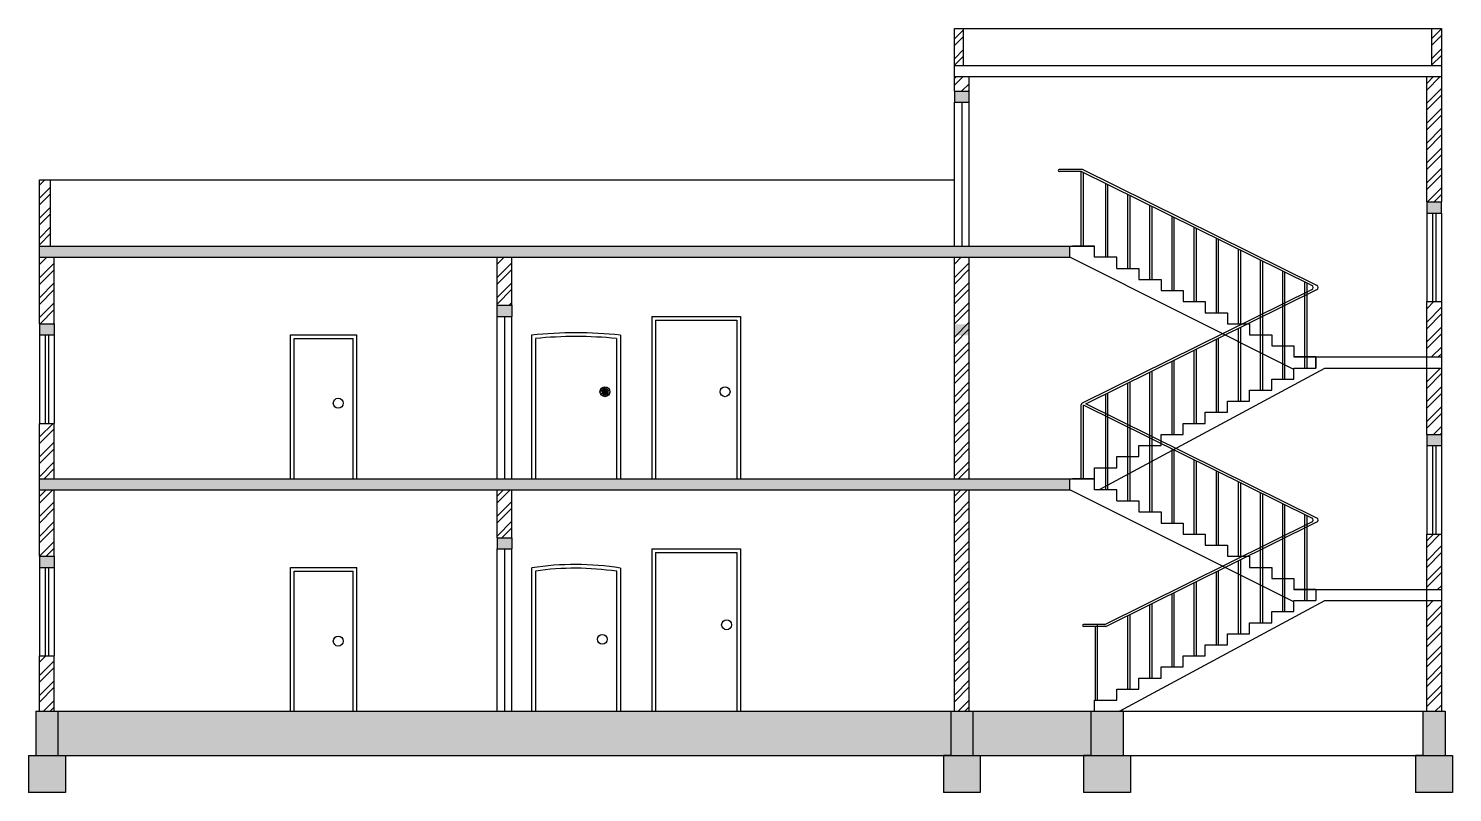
# Model space of a CAD drawing. Header units: millimetres. Extents: x 479 to 592, y 445 to 520.
# Drawn here: x 489.47 to 508.77, y 444.82 to 455.17 of the extents above; entities that cross this region are included whole.
import ezdxf

# ---------------------------------------------------------------- set-up
doc = ezdxf.new("R2010")
doc.units = ezdxf.units.MM
for name, color, linetype in [('sec hatch', 144, 'Continuous'), ('sec lintal', 216, 'Continuous'), ('sec stairs', 13, 'Continuous'), ('sec wall', 131, 'Continuous'), ('sec windows', 181, 'Continuous'), ('section doors', 3, 'Continuous')]:
    doc.layers.add(name, color=color, linetype=linetype)
pattern_1 = [(45, (320.34, 346.09335), (-0.13470384, 0.13470384), []), (45, (320.42981, 346.09335), (-0.13470384, 0.13470384), [])]
pattern_2 = [(0, (320.8226, 346.41847), (0, 0.508), [0, -0.508]), (0, (320.8277, 346.24067), (0, 0.508), [0, -0.508]), (0, (320.84293, 346.515), (0, 0.508), [0, -0.508]), (338.1986, (320.57877, 346.35751), (1.52400014, -0.507999955), [0.0547131, -2.6809507]), (216.8699, (320.62957, 346.33719), (1.52399996, 1.016000063), [0.0254, -2.5146]), (130.6013, (320.60925, 346.32195), (2.540000214, -3.047999501), [0.0468351, -4.6366933]), (206.5651, (320.4416, 346.261), (-0.50799957, -0.50800067), [0.0113594, -1.1245632]), (326.3099, (320.43145, 346.25591), (1.01599978, -0.50800068), [0.0183164, -1.813304]), (108.4349, (320.44669, 346.24575), (-0.50799919, 1.01600022), [0.0160645, -1.5903727]), (225, (320.76673, 346.2102), (-7e-17, -0.50800016), [0.0215524, -0.6968678]), (0, (320.7515, 346.19495), (0.508, 0.508), [0.03048, -0.47752]), (135, (320.78197, 346.19495), (-0.50800016, 4e-17), [0.0215524, -0.6968678]), (251.5651, (320.70577, 346.53531), (0.50799919, 1.01600022), [0.0160645, -1.5903727]), (0, (320.7007, 346.52007), (0.508, 0.508), [0.0254, -0.4826]), (143.1301, (320.72609, 346.52007), (-1.52399996, 1.016000063), [0.0254, -2.5146]), (213.6901, (320.43653, 346.54039), (1.01599978, 0.50800068), [0.0183164, -1.813304]), (341.5651, (320.42129, 346.53023), (-1.01600022, 0.50799919), [0.032129, -1.5743083]), (126.8699, (320.45177, 346.52007), (1.016000063, -1.52399996), [0.0254, -2.5146]), (0, (320.58385, 346.52007), (0, 0.508), [0, -0.508]), (0, (320.4467, 346.388), (0, 0.508), [0, -0.508]), (0, (320.58893, 346.20003), (0, 0.508), [0, -0.508]), (0, (320.7261, 346.3575), (0, 0.508), [0, -0.508]), (0, (320.57877, 346.44387), (0, 0.508), [0, -0.508]), (0, (320.467, 346.4591), (0, 0.508), [0, -0.508]), (0, (320.51273, 346.42863), (0, 0.508), [0, -0.508]), (0, (320.4924, 346.3067), (0, 0.508), [0, -0.508]), (0, (320.3705, 346.32703), (0, 0.508), [0, -0.508]), (0, (320.37557, 346.44387), (0, 0.508), [0, -0.508]), (0, (320.36033, 346.55563), (0, 0.508), [0, -0.508]), (0, (320.5178, 346.57595), (0, 0.508), [0, -0.508]), (0, (320.62957, 346.59627), (0, 0.508), [0, -0.508]), (0, (320.80737, 346.57595), (0, 0.508), [0, -0.508]), (0, (320.68545, 346.41847), (0, 0.508), [0, -0.508]), (0, (320.63465, 346.5099), (0, 0.508), [0, -0.508]), (0, (320.6753, 346.26607), (0, 0.508), [0, -0.508]), (0, (320.5229, 346.24067), (0, 0.508), [0, -0.508]), (0, (320.6753, 346.1289), (0, 0.508), [0, -0.508]), (0, (320.50765, 346.1594), (0, 0.508), [0, -0.508]), (0, (320.3451, 346.14415), (0, 0.508), [0, -0.508]), (0, (320.40605, 346.11875), (0, 0.508), [0, -0.508]), (0, (320.41113, 346.18987), (0, 0.508), [0, -0.508]), (0, (320.7515, 346.1086), (0, 0.508), [0, -0.508]), (0, (320.81245, 346.31687), (0, 0.508), [0, -0.508]), (0, (320.78705, 346.46927), (0, 0.508), [0, -0.508]), (0, (320.55337, 346.1035), (0, 0.508), [0, -0.508])]

msp = doc.modelspace()

# ---------------------------------------------------------------- hatches: boundary and pattern name
at = {"layer": 'sec hatch'}
h = msp.add_hatch(dxfattribs=at)
h.set_pattern_fill('ANSI32', color=256, scale=0.02)
h.set_pattern_definition(pattern_1)
h.paths.add_polyline_path([(502.218, 445.921), (502.218, 448.921), (502.018, 448.921), (502.018, 445.921)])
h.paths.add_polyline_path([(502.018, 449.071), (502.218, 449.071), (502.218, 452.071), (502.018, 452.071)])
h.paths.add_polyline_path([(508.418, 452.821), (508.618, 452.821), (508.618, 454.521), (508.418, 454.521)])
h.paths.add_polyline_path([(508.618, 445.921), (508.618, 447.421), (508.418, 447.421), (508.418, 445.921)])
h.paths.add_polyline_path([(489.62, 451.171), (489.82, 451.171), (489.82, 452.071), (489.62, 452.071)])
h.paths.add_polyline_path([(508.418, 449.671), (508.618, 449.671), (508.618, 450.571), (508.418, 450.571)])
h.paths.add_polyline_path([(489.62, 449.821), (489.62, 449.071), (489.82, 449.071), (489.82, 449.821), (489.743, 449.821), (489.697, 449.821)])
h.paths.add_polyline_path([(489.82, 445.921), (489.82, 446.671), (489.743, 446.671), (489.697, 446.671), (489.62, 446.671), (489.62, 445.921)])
h.paths.add_polyline_path([(508.618, 450.721), (508.618, 451.471), (508.541, 451.471), (508.495, 451.471), (508.418, 451.471), (508.418, 450.721)])
h.paths.add_polyline_path([(508.618, 447.571), (508.618, 448.321), (508.541, 448.321), (508.495, 448.321), (508.418, 448.321), (508.418, 447.571)])
h.paths.add_polyline_path([(489.62, 453.121), (489.62, 452.221), (489.77, 452.221), (489.77, 453.121)])
h.paths.add_polyline_path([(495.82, 448.921), (496.02, 448.921), (496.02, 448.271), (495.82, 448.271)])
h.paths.add_polyline_path([(495.82, 451.421), (496.02, 451.421), (496.02, 452.071), (495.82, 452.071)])
h.paths.add_polyline_path([(502.018, 454.321), (502.218, 454.321), (502.218, 454.521), (502.018, 454.521)])
h.paths.add_polyline_path([(508.488, 455.171), (508.618, 455.171), (508.618, 454.671), (508.488, 454.671)])
h.paths.add_polyline_path([(502.018, 455.171), (502.018, 454.671), (502.14, 454.671), (502.14, 455.171)])
h = msp.add_hatch(dxfattribs=at)
h.set_pattern_fill('CONC', color=256, scale=0.009)
h.set_pattern_definition([(0, (320.55718, 346.23965), (0, 0.2286), [0, -0.2286]), (0, (320.55946, 346.15964), (0, 0.2286), [0, -0.2286]), (0, (320.56632, 346.2831), (0, 0.2286), [0, -0.2286]), (338.1986, (320.44745, 346.212223), (0.685800062, -0.2285999795), [0.0246209, -1.20642781]), (216.8699, (320.47031, 346.20308), (0.685799981, 0.457200028), [0.01143, -1.13157]), (130.6013, (320.461167, 346.19622), (1.1430000963, -1.3715997756), [0.02107578, -2.08651198]), (206.5651, (320.38573, 346.16879), (-0.228599808, -0.2286003), [0.00511172, -0.50605342]), (326.3099, (320.38116, 346.1665), (0.457199899, -0.228600305), [0.0082424, -0.81598679]), (108.4349, (320.388015, 346.16193), (-0.228599635, 0.4572001), [0.00722902, -0.71566773]), (225, (320.53203, 346.14593), (-3e-17, -0.22860007), [0.00969858, -0.3135905]), (0, (320.52517, 346.13907), (0.2286, 0.2286), [0.013716, -0.214884]), (135, (320.53889, 346.13907), (-0.22860007, 2e-17), [0.00969858, -0.3135905]), (251.5651, (320.5046, 346.29223), (0.228599635, 0.4572001), [0.00722902, -0.71566773]), (0, (320.50231, 346.28537), (0.2286, 0.2286), [0.01143, -0.21717]), (143.1301, (320.513745, 346.285375), (-0.685799981, 0.457200028), [0.01143, -1.13157]), (213.6901, (320.38344, 346.29452), (0.457199899, 0.228600305), [0.0082424, -0.81598679]), (341.5651, (320.376585, 346.28995), (-0.4572001, 0.228599635), [0.01445804, -0.70843872]), (126.8699, (320.3903, 346.285375), (0.457200028, -0.685799981), [0.01143, -1.13157]), (0, (320.44974, 346.28537), (0, 0.2286), [0, -0.2286]), (0, (320.38801, 346.22594), (0, 0.2286), [0, -0.2286]), (0, (320.45202, 346.14136), (0, 0.2286), [0, -0.2286]), (0, (320.51374, 346.21222), (0, 0.2286), [0, -0.2286]), (0, (320.44745, 346.25108), (0, 0.2286), [0, -0.2286]), (0, (320.39716, 346.25794), (0, 0.2286), [0, -0.2286]), (0, (320.41773, 346.24423), (0, 0.2286), [0, -0.2286]), (0, (320.4086, 346.18936), (0, 0.2286), [0, -0.2286]), (0, (320.35372, 346.1985), (0, 0.2286), [0, -0.2286]), (0, (320.356, 346.25108), (0, 0.2286), [0, -0.2286]), (0, (320.34915, 346.30138), (0, 0.2286), [0, -0.2286]), (0, (320.42002, 346.31052), (0, 0.2286), [0, -0.2286]), (0, (320.4703, 346.31966), (0, 0.2286), [0, -0.2286]), (0, (320.55032, 346.31052), (0, 0.2286), [0, -0.2286]), (0, (320.49546, 346.23965), (0, 0.2286), [0, -0.2286]), (0, (320.4726, 346.2808), (0, 0.2286), [0, -0.2286]), (0, (320.49088, 346.17107), (0, 0.2286), [0, -0.2286]), (0, (320.4223, 346.15964), (0, 0.2286), [0, -0.2286]), (0, (320.49088, 346.10935), (0, 0.2286), [0, -0.2286]), (0, (320.41545, 346.12307), (0, 0.2286), [0, -0.2286]), (0, (320.3423, 346.1162), (0, 0.2286), [0, -0.2286]), (0, (320.36973, 346.10478), (0, 0.2286), [0, -0.2286]), (0, (320.37201, 346.13678), (0, 0.2286), [0, -0.2286]), (0, (320.52517, 346.1002), (0, 0.2286), [0, -0.2286]), (0, (320.5526, 346.19393), (0, 0.2286), [0, -0.2286]), (0, (320.54118, 346.26251), (0, 0.2286), [0, -0.2286]), (0, (320.43602, 346.09792), (0, 0.2286), [0, -0.2286])])
h.paths.add_polyline_path([(502.018, 454.171), (502.118, 454.171), (502.218, 454.171), (502.218, 454.321), (502.018, 454.321)])
h.paths.add_polyline_path([(508.418, 452.671), (508.495, 452.671), (508.541, 452.671), (508.618, 452.671), (508.618, 452.821), (508.418, 452.821)])
h.paths.add_polyline_path([(495.82, 451.271), (495.92, 451.271), (496.02, 451.271), (496.02, 451.421), (495.82, 451.421)])
h.paths.add_polyline_path([(489.62, 451.021), (489.697, 451.021), (489.743, 451.021), (489.82, 451.021), (489.82, 451.171), (489.62, 451.171)])
h = msp.add_hatch(dxfattribs=at)
h.set_pattern_fill('CONC', color=256, scale=0.02)
h.set_pattern_definition(pattern_2)
h.paths.add_polyline_path([(489.62, 452.071), (489.82, 452.071), (495.82, 452.071), (496.02, 452.071), (502.018, 452.071), (502.218, 452.071), (503.583, 452.071), (503.583, 452.221), (502.218, 452.221), (502.118, 452.221), (502.018, 452.221), (489.77, 452.221), (489.62, 452.221)])
h.paths.add_polyline_path([(489.62, 448.921), (489.82, 448.921), (495.82, 448.921), (496.02, 448.921), (502.018, 448.921), (502.218, 448.921), (503.583, 448.921), (503.583, 449.071), (502.218, 449.071), (502.018, 449.071), (499.118, 449.071), (499.068, 449.071), (497.968, 449.071), (497.918, 449.071), (497.491, 449.071), (497.441, 449.071), (496.339, 449.071), (496.289, 449.071), (496.02, 449.071), (495.92, 449.071), (495.82, 449.071), (493.92, 449.071), (493.87, 449.071), (493.07, 449.071), (493.02, 449.071), (489.82, 449.071), (489.62, 449.071)])
h = msp.add_hatch(dxfattribs=at)
h.set_pattern_fill('CONC', color=256, scale=0.009)
h.set_pattern_definition([(0, (320.55718, 343.0811), (0, 0.2286), [0, -0.2286]), (0, (320.55946, 343.0011), (0, 0.2286), [0, -0.2286]), (0, (320.56632, 343.12454), (0, 0.2286), [0, -0.2286]), (338.1986, (320.44745, 343.05367), (0.685800062, -0.2285999795), [0.0246209, -1.20642781]), (216.8699, (320.47031, 343.044526), (0.685799981, 0.457200028), [0.01143, -1.13157]), (130.6013, (320.461167, 343.037668), (1.1430000963, -1.3715997756), [0.02107578, -2.08651198]), (206.5651, (320.38573, 343.01024), (-0.228599808, -0.2286003), [0.00511172, -0.50605342]), (326.3099, (320.38116, 343.00795), (0.457199899, -0.228600305), [0.0082424, -0.81598679]), (108.4349, (320.388015, 343.00338), (-0.228599635, 0.4572001), [0.00722902, -0.71566773]), (225, (320.53203, 342.98738), (-3e-17, -0.22860007), [0.00969858, -0.3135905]), (0, (320.52517, 342.98052), (0.2286, 0.2286), [0.013716, -0.214884]), (135, (320.53889, 342.98052), (-0.22860007, 2e-17), [0.00969858, -0.3135905]), (251.5651, (320.5046, 343.13368), (0.228599635, 0.4572001), [0.00722902, -0.71566773]), (0, (320.50231, 343.12682), (0.2286, 0.2286), [0.01143, -0.21717]), (143.1301, (320.513745, 343.12682), (-0.685799981, 0.457200028), [0.01143, -1.13157]), (213.6901, (320.38344, 343.135966), (0.457199899, 0.228600305), [0.0082424, -0.81598679]), (341.5651, (320.376585, 343.131394), (-0.4572001, 0.228599635), [0.01445804, -0.70843872]), (126.8699, (320.3903, 343.12682), (0.457200028, -0.685799981), [0.01143, -1.13157]), (0, (320.44974, 343.12682), (0, 0.2286), [0, -0.2286]), (0, (320.38801, 343.06739), (0, 0.2286), [0, -0.2286]), (0, (320.45202, 342.9828), (0, 0.2286), [0, -0.2286]), (0, (320.51374, 343.05367), (0, 0.2286), [0, -0.2286]), (0, (320.44745, 343.09253), (0, 0.2286), [0, -0.2286]), (0, (320.39716, 343.0994), (0, 0.2286), [0, -0.2286]), (0, (320.41773, 343.08567), (0, 0.2286), [0, -0.2286]), (0, (320.4086, 343.0308), (0, 0.2286), [0, -0.2286]), (0, (320.35372, 343.03995), (0, 0.2286), [0, -0.2286]), (0, (320.356, 343.09253), (0, 0.2286), [0, -0.2286]), (0, (320.34915, 343.14282), (0, 0.2286), [0, -0.2286]), (0, (320.42002, 343.15197), (0, 0.2286), [0, -0.2286]), (0, (320.4703, 343.16111), (0, 0.2286), [0, -0.2286]), (0, (320.55032, 343.15197), (0, 0.2286), [0, -0.2286]), (0, (320.49546, 343.0811), (0, 0.2286), [0, -0.2286]), (0, (320.4726, 343.12225), (0, 0.2286), [0, -0.2286]), (0, (320.49088, 343.01252), (0, 0.2286), [0, -0.2286]), (0, (320.4223, 343.0011), (0, 0.2286), [0, -0.2286]), (0, (320.49088, 342.9508), (0, 0.2286), [0, -0.2286]), (0, (320.41545, 342.96452), (0, 0.2286), [0, -0.2286]), (0, (320.3423, 342.95766), (0, 0.2286), [0, -0.2286]), (0, (320.36973, 342.94623), (0, 0.2286), [0, -0.2286]), (0, (320.37201, 342.97823), (0, 0.2286), [0, -0.2286]), (0, (320.52517, 342.94166), (0, 0.2286), [0, -0.2286]), (0, (320.5526, 343.03538), (0, 0.2286), [0, -0.2286]), (0, (320.54118, 343.10396), (0, 0.2286), [0, -0.2286]), (0, (320.43602, 342.93937), (0, 0.2286), [0, -0.2286])])
h.paths.add_polyline_path([(502.018, 451.012), (502.118, 451.012), (502.218, 451.012), (502.218, 451.162), (502.018, 451.162)])
h.paths.add_polyline_path([(508.418, 449.512), (508.495, 449.512), (508.541, 449.512), (508.618, 449.512), (508.618, 449.662), (508.418, 449.662)])
h.paths.add_polyline_path([(495.82, 448.112), (495.92, 448.112), (496.02, 448.112), (496.02, 448.262), (495.82, 448.262)])
h.paths.add_polyline_path([(489.62, 447.862), (489.697, 447.862), (489.743, 447.862), (489.82, 447.862), (489.82, 448.012), (489.62, 448.012)])
h = msp.add_hatch(dxfattribs=at)
h.set_pattern_fill('ANSI32', color=256, scale=0.02)
h.set_pattern_definition(pattern_1)
h.paths.add_polyline_path([(489.62, 448.021), (489.82, 448.021), (489.82, 448.921), (489.62, 448.921)])
h = msp.add_hatch(dxfattribs=at)
h.set_pattern_fill('CONCRE', color=256, scale=0.02)
h.set_pattern_definition([(0, (320.34, 346.09335), (0.508, 0.508), [0.0635, -0.4445]), (90, (320.34, 346.09335), (-0.508, 0.508), [0.0635, -0.4445]), (135, (320.4035, 346.09335), (-0.508, 4e-17), [0.0898026, -0.628618]), (0, (320.4035, 346.3791), (0.508, 0.508), [0.0635, -0.4445]), (45, (320.43526, 346.34735), (4e-17, 0.508), [0.0449013, -0.6735192]), (135, (320.43526, 346.34735), (-0.508, 4e-17), [0.0449013, -0.6735192]), (0, (320.594, 346.5061), (0.508, 0.508), [0.0898026, -0.4181974]), (45, (320.594, 346.5061), (4e-17, 0.508), [0.0635, -0.6549205]), (135, (320.6838, 346.5061), (-0.508, 4e-17), [0.0635, -0.6549205]), (90, (320.68926, 346.22035), (-0.508, 0.508), [0.0635, -0.4445]), (45, (320.68926, 346.22035), (4e-17, 0.508), [0.0449013, -0.6735192]), (135, (320.721, 346.2521), (-0.508, 4e-17), [0.0449013, -0.6735192]), (0, (320.4035, 346.22035), (0.508, 0.508), [0.03175, -0.42545]), (0, (320.7845, 346.34735), (0.508, 0.508), [0.03175, -0.42545]), (90, (320.62576, 346.41085), (-0.508, 0.508), [0.03175, -0.42545]), (135, (320.68926, 346.1251), (-0.508, 4e-17), [0.0449013, -0.6735192]), (135, (320.467, 346.47435), (-0.508, 4e-17), [0.0449013, -0.6735192]), (45, (320.57813, 346.26004), (4e-17, 0.508), [0.0449013, -0.6735192]), (90, (320.51463, 346.15685), (-0.508, 0.508), [0.0079375, -0.5000625]), (90, (320.53845, 346.37116), (-0.508, 0.508), [0.0079375, -0.5000625]), (90, (320.77657, 346.4585), (-0.508, 0.508), [0.0079375, -0.5000625]), (90, (320.7845, 346.1886), (-0.508, 0.508), [0.0079375, -0.5000625])])
h.paths.add_polyline_path([(503.768, 444.821), (504.404, 444.821), (504.404, 445.321), (504.304, 445.321), (503.868, 445.321), (503.768, 445.321)])
h.paths.add_polyline_path([(503.868, 445.321), (504.304, 445.321), (504.304, 445.921), (504.254, 445.921), (503.918, 445.921), (503.868, 445.921)])
h.paths.add_polyline_path([(508.268, 444.821), (508.768, 444.821), (508.768, 445.321), (508.668, 445.321), (508.368, 445.321), (508.268, 445.321)])
h.paths.add_polyline_path([(501.868, 444.821), (502.368, 444.821), (502.368, 445.321), (502.268, 445.321), (501.968, 445.321), (501.868, 445.321)])
h.paths.add_polyline_path([(489.97, 444.821), (489.97, 445.321), (489.87, 445.321), (489.57, 445.321), (489.47, 445.321), (489.47, 444.821)])
h.paths.add_polyline_path([(508.368, 445.321), (508.668, 445.321), (508.668, 445.921), (508.618, 445.921), (508.418, 445.921), (508.368, 445.921)])
h.paths.add_polyline_path([(501.968, 445.321), (502.268, 445.321), (502.268, 445.921), (502.218, 445.921), (502.018, 445.921), (501.968, 445.921)])
h.paths.add_polyline_path([(489.87, 445.321), (489.87, 445.921), (489.82, 445.921), (489.62, 445.921), (489.57, 445.921), (489.57, 445.321)])
h = msp.add_hatch(dxfattribs=at)
h.set_pattern_fill('CONC', color=256, scale=0.02)
h.set_pattern_definition(pattern_2)
h.paths.add_polyline_path([(489.87, 445.321), (489.97, 445.321), (501.868, 445.321), (501.968, 445.321), (501.968, 445.921), (499.118, 445.921), (499.068, 445.921), (497.968, 445.921), (497.918, 445.921), (497.491, 445.921), (497.441, 445.921), (496.339, 445.921), (496.289, 445.921), (496.02, 445.921), (495.92, 445.921), (495.82, 445.921), (493.92, 445.921), (493.87, 445.921), (493.07, 445.921), (493.02, 445.921), (489.87, 445.921)])
h.paths.add_polyline_path([(502.268, 445.321), (502.368, 445.321), (503.768, 445.321), (503.868, 445.321), (503.868, 445.921), (502.268, 445.921)])

# ---------------------------------------------------------------- linework, layer by layer
at = {"layer": 'sec lintal'}
for p, q in [((502.018, 454.321), (502.218, 454.321)), ((502.018, 454.321), (502.018, 454.171)), ((502.218, 454.171), (502.218, 454.321)), ((502.018, 454.171), (502.218, 454.171)), ((508.418, 452.821), (508.618, 452.821)), ((508.418, 452.821), (508.418, 452.671)), ((508.618, 452.671), (508.618, 452.821)), ((508.418, 452.671), (508.618, 452.671)), ((495.82, 451.421), (496.02, 451.421)), ((495.82, 451.271), (495.82, 451.421)), ((496.02, 451.421), (496.02, 451.271)), ((495.82, 451.271), (496.02, 451.271)), ((489.62, 451.171), (489.82, 451.171)), ((489.62, 451.171), (489.62, 451.021)), ((489.62, 451.021), (489.82, 451.021)), ((489.82, 451.171), (489.82, 451.021)), ((508.418, 449.671), (508.618, 449.671)), ((508.418, 449.671), (508.418, 449.521)), ((508.618, 449.671), (508.618, 449.521)), ((508.418, 449.521), (508.618, 449.521)), ((495.82, 448.271), (496.02, 448.271)), ((495.82, 448.271), (495.82, 448.121)), ((495.82, 448.121), (496.02, 448.121)), ((496.02, 448.271), (496.02, 448.121)), ((489.62, 448.021), (489.82, 448.021)), ((489.62, 448.021), (489.62, 447.871)), ((489.82, 448.021), (489.82, 447.871)), ((489.62, 447.871), (489.82, 447.871)), ((489.62, 447.871), (489.82, 447.871))]:
    msp.add_line(p, q, dxfattribs=at)
at = {"layer": 'sec stairs'}
for p, q in [((503.752, 453.261), (503.438, 453.261)), ((503.738, 453.234), (503.438, 453.234)), ((503.738, 452.221), (503.738, 453.234)), ((506.862, 451.689), (503.738, 453.234)), ((506.929, 451.689), (503.752, 453.261)), ((503.768, 452.221), (503.768, 453.219)), ((504.068, 452.071), (504.068, 453.071)), ((504.098, 452.071), (504.098, 453.056)), ((504.368, 451.921), (504.368, 452.921)), ((504.398, 451.921), (504.398, 452.908)), ((504.668, 451.771), (504.668, 452.771)), ((504.698, 451.771), (504.698, 452.759)), ((504.968, 451.621), (504.968, 452.626)), ((504.998, 451.621), (504.998, 452.611)), ((505.268, 451.471), (505.268, 452.477)), ((505.298, 451.471), (505.298, 452.462)), ((503.918, 452.221), (503.618, 452.221)), ((503.918, 452.071), (503.918, 452.221)), ((505.568, 451.321), (505.568, 452.329)), ((505.598, 451.321), (505.598, 452.314)), ((505.868, 451.171), (505.868, 452.181)), ((505.898, 451.171), (505.898, 452.166)), ((506.618, 450.553), (503.583, 452.071)), ((504.218, 452.071), (503.918, 452.071)), ((504.218, 451.921), (504.218, 452.071)), ((506.168, 451.021), (506.168, 452.032)), ((506.198, 451.021), (506.198, 452.017)), ((504.218, 451.921), (504.518, 451.921)), ((504.518, 451.921), (504.518, 451.771)), ((504.518, 451.771), (504.818, 451.771)), ((504.818, 451.771), (504.818, 451.621)), ((506.468, 450.871), (506.468, 451.884)), ((506.498, 450.871), (506.498, 451.869)), ((503.755, 450.099), (506.862, 451.636)), ((503.799, 450.087), (506.929, 451.636)), ((504.818, 451.621), (505.118, 451.621)), ((505.118, 451.621), (505.118, 451.471)), ((506.768, 450.721), (506.768, 451.736)), ((506.798, 450.721), (506.798, 451.721)), ((505.118, 451.471), (505.418, 451.471)), ((505.418, 451.471), (505.418, 451.321)), ((506.468, 450.421), (506.468, 451.408)), ((506.498, 450.421), (506.498, 451.421)), ((506.768, 450.571), (506.768, 451.556)), ((506.798, 450.571), (506.798, 451.571)), ((505.418, 451.321), (505.718, 451.321)), ((505.718, 451.321), (505.718, 451.171)), ((506.168, 450.271), (506.168, 451.259)), ((506.198, 450.271), (506.198, 451.271)), ((505.718, 451.171), (506.018, 451.171)), ((505.868, 450.121), (505.868, 451.111)), ((505.898, 450.121), (505.898, 451.126)), ((506.018, 451.171), (506.018, 451.021)), ((506.018, 451.021), (506.318, 451.021)), ((506.318, 451.021), (506.318, 450.871)), ((505.268, 449.821), (505.268, 450.814)), ((505.298, 449.821), (505.298, 450.829)), ((505.568, 449.971), (505.568, 450.962)), ((505.598, 449.971), (505.598, 450.977)), ((506.318, 450.871), (506.618, 450.871)), ((506.618, 450.871), (506.618, 450.721)), ((504.968, 449.671), (504.968, 450.666)), ((504.998, 449.671), (504.998, 450.681)), ((506.918, 450.721), (506.618, 450.721)), ((506.618, 450.721), (506.918, 450.721)), ((506.918, 450.721), (506.918, 450.571)), ((506.918, 450.721), (508.618, 450.721)), ((506.918, 450.721), (506.918, 450.571)), ((503.975, 448.921), (507.037, 450.571)), ((504.668, 449.521), (504.668, 450.517)), ((504.698, 449.521), (504.698, 450.532)), ((506.318, 450.271), (506.318, 450.421)), ((506.318, 450.421), (506.618, 450.421)), ((506.618, 450.421), (506.618, 450.571)), ((506.618, 450.571), (506.918, 450.571)), ((506.618, 450.571), (506.918, 450.571)), ((507.037, 450.571), (508.618, 450.571)), ((504.098, 449.221), (504.098, 450.236)), ((504.368, 449.371), (504.368, 450.369)), ((504.398, 449.371), (504.398, 450.384)), ((506.018, 450.121), (506.018, 450.271)), ((506.018, 450.271), (506.318, 450.271)), ((503.738, 449.071), (503.738, 450.072)), ((506.862, 448.539), (503.768, 450.069)), ((503.768, 449.071), (503.768, 450.069)), ((506.929, 448.539), (503.799, 450.087)), ((504.068, 449.221), (504.068, 450.221)), ((505.718, 449.971), (505.718, 450.121)), ((505.718, 450.121), (506.018, 450.121)), ((504.068, 448.921), (504.068, 449.921)), ((504.098, 448.921), (504.098, 449.906)), ((505.418, 449.821), (505.418, 449.971)), ((505.418, 449.971), (505.718, 449.971)), ((504.368, 448.771), (504.368, 449.771)), ((504.398, 448.771), (504.398, 449.758)), ((504.818, 449.521), (504.818, 449.671)), ((504.818, 449.671), (505.118, 449.671)), ((505.118, 449.671), (505.118, 449.821)), ((505.118, 449.821), (505.418, 449.821)), ((504.518, 449.371), (504.518, 449.521)), ((504.518, 449.521), (504.818, 449.521)), ((504.668, 448.621), (504.668, 449.621)), ((504.698, 448.621), (504.698, 449.609)), ((504.968, 448.471), (504.968, 449.476)), ((504.998, 448.471), (504.998, 449.461)), ((504.218, 449.221), (504.218, 449.371)), ((504.218, 449.371), (504.518, 449.371)), ((505.268, 448.321), (505.268, 449.327)), ((505.298, 448.321), (505.298, 449.312)), ((503.918, 449.071), (503.618, 449.071)), ((503.918, 449.071), (503.918, 449.221)), ((503.918, 449.071), (503.918, 449.221)), ((503.918, 449.221), (504.218, 449.221)), ((503.918, 448.921), (503.918, 449.071)), ((505.568, 448.171), (505.568, 449.179)), ((505.598, 448.171), (505.598, 449.164)), ((506.618, 447.403), (503.583, 448.921)), ((504.218, 448.921), (503.918, 448.921)), ((504.218, 448.771), (504.218, 448.921)), ((505.868, 448.021), (505.868, 449.031)), ((505.898, 448.021), (505.898, 449.016)), ((506.168, 447.871), (506.168, 448.882)), ((504.218, 448.771), (504.518, 448.771)), ((504.518, 448.771), (504.518, 448.621)), ((506.198, 447.871), (506.198, 448.867)), ((506.468, 447.721), (506.468, 448.734)), ((506.498, 447.721), (506.498, 448.719)), ((504.518, 448.621), (504.818, 448.621)), ((504.818, 448.621), (504.818, 448.471)), ((506.768, 447.571), (506.768, 448.586)), ((506.798, 447.571), (506.798, 448.571)), ((504.055, 447.098), (506.862, 448.486)), ((504.068, 447.071), (506.929, 448.486)), ((504.818, 448.471), (505.118, 448.471)), ((505.118, 448.471), (505.118, 448.321)), ((505.118, 448.321), (505.418, 448.321)), ((505.418, 448.321), (505.418, 448.171)), ((506.768, 447.421), (506.768, 448.406)), ((506.798, 447.421), (506.798, 448.421)), ((505.418, 448.171), (505.718, 448.171)), ((505.718, 448.171), (505.718, 448.021)), ((506.168, 447.121), (506.168, 448.109)), ((506.198, 447.121), (506.198, 448.121)), ((506.468, 447.271), (506.468, 448.258)), ((506.498, 447.271), (506.498, 448.271)), ((505.718, 448.021), (506.018, 448.021)), ((505.868, 446.971), (505.868, 447.961)), ((505.898, 446.971), (505.898, 447.976)), ((506.018, 448.021), (506.018, 447.871)), ((505.568, 446.821), (505.568, 447.812)), ((505.598, 446.821), (505.598, 447.827)), ((506.018, 447.871), (506.318, 447.871)), ((506.318, 447.871), (506.318, 447.721)), ((506.318, 447.721), (506.618, 447.721)), ((506.618, 447.721), (506.618, 447.571)), ((504.998, 446.521), (504.998, 447.531)), ((505.268, 446.671), (505.268, 447.664)), ((505.298, 446.671), (505.298, 447.679)), ((506.918, 447.571), (506.618, 447.571)), ((506.618, 447.571), (506.918, 447.571)), ((506.918, 447.571), (506.918, 447.421)), ((506.918, 447.571), (508.618, 447.571)), ((506.918, 447.571), (506.918, 447.421)), ((504.254, 445.921), (507.037, 447.421)), ((504.668, 446.371), (504.668, 447.367)), ((504.698, 446.371), (504.698, 447.382)), ((504.968, 446.521), (504.968, 447.516)), ((506.618, 447.271), (506.618, 447.421)), ((506.618, 447.421), (506.918, 447.421)), ((506.618, 447.421), (506.918, 447.421)), ((507.037, 447.421), (508.618, 447.421)), ((504.368, 446.221), (504.368, 447.219)), ((504.398, 446.221), (504.398, 447.234)), ((506.318, 447.121), (506.318, 447.271)), ((506.318, 447.271), (506.618, 447.271)), ((504.055, 447.098), (503.768, 447.098)), ((504.068, 447.071), (503.768, 447.071)), ((503.929, 446.071), (503.929, 447.071)), ((503.959, 446.071), (503.959, 447.086)), ((505.718, 446.821), (505.718, 446.971)), ((505.718, 446.971), (506.018, 446.971)), ((506.018, 446.971), (506.018, 447.121)), ((506.018, 447.121), (506.318, 447.121)), ((505.418, 446.671), (505.418, 446.821)), ((505.418, 446.821), (505.718, 446.821)), ((505.118, 446.521), (505.118, 446.671)), ((505.118, 446.671), (505.418, 446.671)), ((504.518, 446.221), (504.518, 446.371)), ((504.518, 446.371), (504.818, 446.371)), ((504.818, 446.371), (504.818, 446.521)), ((504.818, 446.521), (505.118, 446.521)), ((504.218, 446.071), (504.218, 446.221)), ((504.218, 446.221), (504.518, 446.221)), ((503.918, 445.921), (503.918, 446.071)), ((503.918, 446.071), (504.218, 446.071))]:
    msp.add_line(p, q, dxfattribs=at)
for centre, radius, start, end in [((503.438, 453.247), 0.0134, 90, 270), ((506.848, 451.662), 0.03, 296.3126, 63.6874), ((506.916, 451.662), 0.03, 296.3126, 63.6874), ((503.768, 450.072), 0.03, 116.3126, 180), ((506.848, 448.512), 0.03, 296.3126, 63.6874), ((506.848, 448.512), 0.03, 296.3126, 63.6874), ((506.916, 448.512), 0.03, 296.3126, 63.6874), ((506.916, 448.512), 0.03, 296.3126, 63.6874), ((503.768, 447.084), 0.0134, 90, 270)]:
    msp.add_arc(centre, radius, start, end, dxfattribs=at)
at = {"layer": 'sec wall'}
for p, q in [((502.018, 454.321), (502.018, 455.171)), ((502.018, 455.171), (508.618, 455.171)), ((502.14, 454.671), (502.14, 455.171)), ((508.488, 454.671), (508.488, 455.171)), ((508.618, 455.171), (508.618, 452.821)), ((502.018, 454.671), (508.618, 454.671)), ((502.018, 454.521), (508.618, 454.521)), ((502.218, 454.321), (502.218, 454.521)), ((508.418, 452.821), (508.418, 454.521)), ((489.62, 451.171), (489.62, 453.121)), ((489.62, 453.121), (502.018, 453.121)), ((489.77, 452.221), (489.77, 453.121)), ((489.62, 452.221), (503.918, 452.221)), ((503.583, 452.071), (503.583, 452.221)), ((489.62, 452.071), (503.583, 452.071)), ((489.82, 451.171), (489.82, 452.071)), ((495.82, 451.421), (495.82, 452.071)), ((496.02, 451.421), (496.02, 452.071)), ((502.018, 449.071), (502.018, 452.071)), ((502.218, 449.071), (502.218, 452.071)), ((508.418, 449.671), (508.418, 451.471)), ((508.618, 451.471), (508.618, 449.671)), ((506.918, 450.571), (506.918, 450.721)), ((489.62, 448.021), (489.62, 449.821)), ((489.82, 449.071), (489.82, 449.821)), ((489.62, 449.071), (503.918, 449.071)), ((503.583, 448.921), (503.583, 449.071)), ((489.62, 448.921), (503.583, 448.921)), ((489.82, 448.021), (489.82, 448.921)), ((495.82, 448.271), (495.82, 448.921)), ((496.02, 448.271), (496.02, 448.921)), ((502.018, 445.921), (502.018, 448.921)), ((502.218, 445.921), (502.218, 448.921)), ((508.418, 445.921), (508.418, 448.321)), ((508.618, 448.321), (508.618, 445.921)), ((489.62, 445.921), (489.62, 446.671)), ((489.82, 445.921), (489.82, 446.671)), ((489.57, 445.921), (508.618, 445.921)), ((489.57, 445.921), (489.57, 445.321)), ((489.87, 445.921), (489.87, 445.321)), ((501.968, 445.921), (501.968, 445.321)), ((502.268, 445.921), (502.268, 445.321)), ((503.868, 445.921), (503.868, 445.321)), ((503.868, 445.921), (503.918, 445.921)), ((504.304, 445.921), (504.254, 445.921)), ((504.304, 445.921), (504.304, 445.321)), ((508.368, 445.921), (508.368, 445.321)), ((508.618, 445.921), (508.668, 445.921)), ((508.668, 445.921), (508.668, 445.321)), ((489.47, 445.321), (508.668, 445.321)), ((489.47, 445.321), (489.47, 444.821)), ((489.87, 445.321), (489.97, 445.321)), ((489.97, 445.321), (489.97, 444.821)), ((501.968, 445.321), (501.868, 445.321)), ((501.868, 445.321), (501.868, 444.821)), ((502.268, 445.321), (502.368, 445.321)), ((502.368, 445.321), (502.368, 444.821)), ((503.868, 445.321), (503.768, 445.321)), ((503.768, 445.321), (503.768, 444.821)), ((504.304, 445.321), (504.404, 445.321)), ((504.404, 445.321), (504.404, 444.821)), ((508.368, 445.321), (508.268, 445.321)), ((508.268, 445.321), (508.268, 444.821)), ((508.668, 445.321), (508.768, 445.321)), ((508.768, 445.321), (508.768, 444.821)), ((489.97, 444.821), (489.47, 444.821)), ((502.368, 444.821), (501.868, 444.821)), ((504.404, 444.821), (503.768, 444.821)), ((508.768, 444.821), (508.268, 444.821))]:
    msp.add_line(p, q, dxfattribs=at)
at = {"layer": 'sec windows'}
for p, q in [((508.418, 452.671), (508.418, 451.471)), ((508.495, 452.671), (508.495, 451.471)), ((508.541, 452.671), (508.541, 451.471)), ((508.618, 452.671), (508.618, 451.471)), ((508.418, 451.471), (508.618, 451.471)), ((495.82, 449.071), (495.82, 451.271)), ((495.82, 449.071), (495.82, 451.271)), ((495.92, 451.271), (495.92, 449.071)), ((496.02, 449.071), (496.02, 451.271)), ((489.62, 451.021), (489.82, 451.021)), ((489.62, 451.021), (489.62, 449.821)), ((489.697, 451.021), (489.697, 449.821)), ((489.743, 451.021), (489.743, 449.821)), ((489.82, 451.021), (489.82, 449.821)), ((489.62, 449.821), (489.82, 449.821)), ((508.418, 449.521), (508.418, 448.321)), ((508.495, 449.521), (508.495, 448.321)), ((508.541, 449.521), (508.541, 448.321)), ((508.618, 449.521), (508.618, 448.321)), ((508.418, 448.321), (508.618, 448.321)), ((495.82, 445.921), (495.82, 448.121)), ((495.82, 445.921), (495.82, 448.121)), ((495.92, 448.121), (495.92, 445.921)), ((496.02, 445.921), (496.02, 448.121)), ((489.62, 447.871), (489.62, 446.671)), ((489.697, 447.871), (489.697, 446.671)), ((489.743, 447.871), (489.743, 446.671)), ((489.82, 447.871), (489.82, 446.671)), ((489.62, 446.671), (489.82, 446.671))]:
    msp.add_line(p, q, dxfattribs=at)
at = {"layer": 'section doors'}
for p, q in [((502.018, 452.221), (502.018, 454.171)), ((502.118, 454.171), (502.118, 452.221)), ((502.218, 452.221), (502.218, 454.171)), ((497.918, 451.271), (497.918, 449.071)), ((497.918, 451.271), (499.118, 451.271)), ((497.968, 451.221), (497.968, 449.071)), ((497.968, 451.221), (499.068, 451.221)), ((499.068, 451.221), (499.068, 449.071)), ((499.118, 451.271), (499.118, 449.071)), ((493.02, 449.071), (493.02, 451.021)), ((493.02, 451.021), (493.92, 451.021)), ((493.92, 449.071), (493.92, 451.021)), ((496.289, 451.016), (496.289, 449.071)), ((497.491, 451.016), (497.491, 449.071)), ((493.07, 449.071), (493.07, 450.971)), ((493.07, 450.971), (493.87, 450.971)), ((493.87, 449.071), (493.87, 450.971)), ((496.339, 450.971), (496.339, 449.071)), ((497.441, 450.971), (497.441, 449.071)), ((497.282, 450.25), (497.215, 450.243)), ((497.282, 450.25), (497.218, 450.271)), ((497.282, 450.25), (497.224, 450.217)), ((497.282, 450.25), (497.232, 450.295)), ((497.282, 450.25), (497.243, 450.196)), ((497.249, 450.247), (497.25, 450.261)), ((497.253, 450.234), (497.249, 450.247)), ((497.25, 450.261), (497.257, 450.273)), ((497.262, 450.223), (497.253, 450.234)), ((497.282, 450.25), (497.255, 450.312)), ((497.257, 450.273), (497.268, 450.281)), ((497.268, 450.281), (497.282, 450.284)), ((497.282, 450.25), (497.268, 450.185)), ((497.282, 450.25), (497.282, 450.318)), ((497.282, 450.25), (497.309, 450.312)), ((497.282, 450.25), (497.332, 450.295)), ((497.282, 450.284), (497.296, 450.281)), ((497.282, 450.25), (497.346, 450.271)), ((497.282, 450.25), (497.296, 450.185)), ((497.282, 450.25), (497.322, 450.196)), ((497.282, 450.25), (497.34, 450.217)), ((497.282, 450.25), (497.349, 450.243)), ((497.296, 450.281), (497.307, 450.273)), ((497.311, 450.234), (497.302, 450.223)), ((497.307, 450.273), (497.314, 450.261)), ((497.315, 450.247), (497.311, 450.234)), ((497.314, 450.261), (497.315, 450.247)), ((497.275, 450.218), (497.262, 450.223)), ((497.273, 450.218), (497.273, 450.218)), ((497.289, 450.218), (497.275, 450.218)), ((497.302, 450.223), (497.289, 450.218)), ((497.918, 448.121), (497.918, 445.921)), ((497.918, 448.121), (499.118, 448.121)), ((499.118, 448.121), (499.118, 445.921)), ((497.968, 448.071), (497.968, 445.921)), ((497.968, 448.071), (499.068, 448.071)), ((499.068, 448.071), (499.068, 445.921)), ((493.02, 445.921), (493.02, 447.871)), ((493.02, 447.871), (493.92, 447.871)), ((493.07, 445.921), (493.07, 447.821)), ((493.07, 447.821), (493.87, 447.821)), ((493.87, 445.921), (493.87, 447.821)), ((493.92, 445.921), (493.92, 447.871)), ((496.289, 447.864), (496.289, 445.921)), ((496.339, 447.821), (496.339, 445.921)), ((497.441, 447.821), (497.441, 445.921)), ((497.491, 447.859), (497.491, 445.921))]:
    msp.add_line(p, q, dxfattribs=at)
for centre in [(497.282, 450.25), (498.91, 450.25), (493.668, 450.095), (498.931, 447.093), (497.247, 446.896), (493.668, 446.871)]:
    msp.add_circle(centre, 0.0671, dxfattribs=at)
for centre, radius, start, end in [((496.89, 445.461), 5.587, 83.8244, 96.1756), ((496.89, 445.461), 5.537, 84.2886, 95.7114), ((496.876, 444.029), 3.88, 80.8757, 98.6993), ((496.876, 444.029), 3.83, 81.5126, 98.0576)]:
    msp.add_arc(centre, radius, start, end, dxfattribs=at)

doc.saveas('drawing.dxf')
